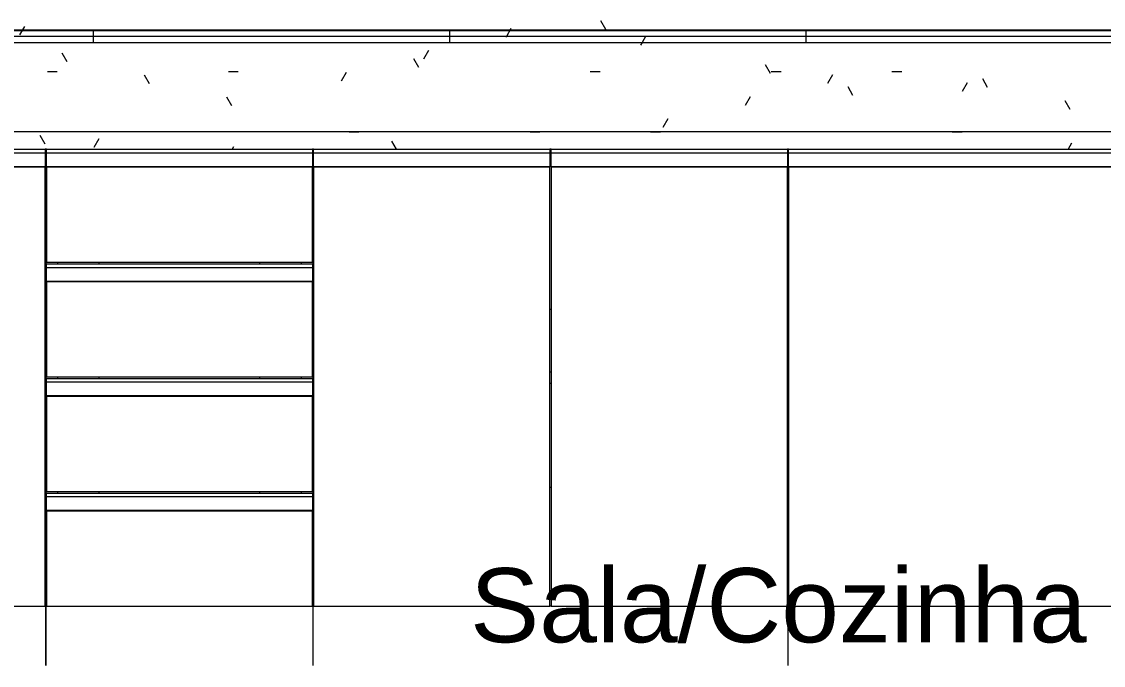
# Model space of a CAD drawing. Header units: millimetres. Extents: x -23833 to 62003, y -3000 to 6760.
# Drawn here: x 7153 to 8974, y 200 to 1285 of the extents above; entities that cross this region are included whole.
import ezdxf

# ---------------------------------------------------------------- set-up
doc = ezdxf.new("R2010")
doc.units = ezdxf.units.MM
for name, color, linetype, lineweight in [('A-WALL', 113, 'Continuous', 25), ('A-WALL-PATT', 111, 'Continuous', 25), ('L-HRDS-IDEN', 13, 'Continuous', 9), ('Q-CASE', 31, 'Continuous', 9)]:
    doc.layers.add(name, color=color, linetype=linetype, lineweight=lineweight)
doc.styles.add('Arial', font='arial.ttf', dxfattribs={"height": 125})
pattern_1 = [(0, (-627.43, 2115.08), (406.4, 101.6), [16.764, -288.036, 16.764, -288.036, -1625.6]), (0, (-627.43, 2115.08), (406.4, 101.6), [-609.6, 16.764, -592.836, 16.764, -288.036, -711.2]), (0, (-627.43, 2115.08), (406.4, 101.6), [-1524, 16.764, -186.436, 16.764, -491.236]), (120, (-475.03, 2165.88), (-291.1882, 301.1527), [16.764, -288.036, 16.764, -288.036, -1625.6]), (120, (-475.03, 2165.88), (-291.1882, 301.1527), [-609.6, 16.764, -592.836, 16.764, -288.036, -711.2]), (120, (-475.03, 2165.88), (-291.1882, 301.1527), [-1524, 16.764, -186.436, 16.764, -491.236]), (240, (-424.23, 2369.08), (-115.2118, -402.7527), [16.764, -288.036, 16.764, -288.036, -1625.6]), (240, (-424.23, 2369.08), (-115.2118, -402.7527), [-609.6, 16.764, -592.836, 16.764, -288.036, -711.2]), (240, (-424.23, 2369.08), (-115.2118, -402.7527), [-1524, 16.764, -186.436, 16.764, -491.236])]

# ---------------------------------------------------------------- blocks, each defined once
blk = doc.blocks.new('CRT_GAB_COZ_Bancada com cuba - Bancada em U-4227795-B')
at = {"layer": 'Q-CASE'}
h = blk.add_hatch(dxfattribs=at)
h.set_pattern_fill('FP_11', color=256, style=0, pattern_type=2)
h.set_pattern_definition(pattern_1)
h.paths.add_polyline_path([(-6111.6, 1100), (-3562.6, 1100), (-3562.6, 1250), (-7006.8, 1249.7), (-7006.8, 1108.5), (-7003.1, 1108.5), (-7003.1, 1100), (-6896.6, 1100), (-6896.6, 1102), (-6879.6, 1102), (-6879.3, 1102), (-6513.9, 1101.5), (-6513.6, 1102), (-6496.6, 1102), (-6496.6, 1100), (-6288.7, 1100)])
h.paths.add_polyline_path([(-7042.4, 1108.5), (-7042.4, 1250), (-7045.6, 1249.7), (-7045.6, 1108.5)])
h = blk.add_hatch(dxfattribs=at)
h.set_pattern_fill('FP_11', color=256, style=0, pattern_type=2)
h.set_pattern_definition(pattern_1)
h.paths.add_polyline_path([(-3565.6, 1070), (-3562.6, 1070), (-3562.6, 1100), (-6464.6, 1100), (-6464.6, 1070), (-3631.8, 1070)])
at = {"layer": 'Q-CASE', "color": 55}
for p, q in [((-7006.8, 1250), (-3562.6, 1250)), ((-6464.6, 1100), (-3562.6, 1100)), ((-5903.6, 1070), (-5905.6, 1070)), ((-5453.6, 1070), (-5455.6, 1070)), ((-5053.6, 1070), (-5055.6, 1070)), ((-4653.6, 1070), (-4655.6, 1070))]:
    blk.add_line(p, q, dxfattribs=at)
blk = doc.blocks.new('Blks_Coz_Bancada para Banquetas - Madeira-3512688-B')
at = {"layer": 'Q-CASE'}
h = blk.add_hatch(dxfattribs=at)
h.set_pattern_fill('FP_11', color=256, style=0, pattern_type=2)
h.set_pattern_definition(pattern_1)
h.paths.add_polyline_path([(-7042.4, 1260), (-7042.4, 1300), (-7064.6, 1300), (-7064.6, 1260), (-7054.6, 1260)])
h.paths.add_polyline_path([(-3564.6, 1260), (-3564.6, 1300), (-7006.8, 1299.4), (-7006.8, 1260), (-3808.9, 1260)])
h = blk.add_hatch(dxfattribs=at)
h.set_pattern_fill('FP_11', color=256, style=0, pattern_type=2)
h.set_pattern_definition(pattern_1)
h.paths.add_polyline_path([(-3604.6, 1250), (-3604.6, 1260), (-7006.8, 1260), (-7006.8, 1250), (-3808.9, 1250)])
at = {"layer": 'Q-CASE', "color": 55}
for p in [(-3604.6, 1260), (-3564.6, 1260)]:
    blk.add_line(p, (-7006.8, 1260), dxfattribs=at)
blk = doc.blocks.new('Blks_Coz_Caixa Baixa com Gaveteiros_0001 - Branco-3751011-B')
at = {"layer": 'Q-CASE', "color": 55}
for p, q in [((-5904.6, 1070), (-5903.6, 1070)), ((-5904.6, 1070), (-5904.6, 300)), ((-5903.6, 1064), (-5903.6, 1070)), ((-5903.6, 1070), (-5455.6, 1070)), ((-5903.6, 1046.6), (-5903.6, 1064)), ((-5903.6, 1064), (-5455.6, 1064)), ((-5455.6, 1070), (-5455.6, 1064)), ((-5455.6, 1070), (-5454.6, 1070)), ((-5455.6, 1064), (-5455.6, 1046.6)), ((-5454.6, 300), (-5454.6, 1070)), ((-5903.6, 1044.7), (-5903.6, 1046.6)), ((-5903.6, 1041), (-5903.6, 1044.7)), ((-5903.6, 1040), (-5903.6, 1041)), ((-5903.6, 1041), (-5455.6, 1041)), ((-5455.6, 1040), (-5903.6, 1040)), ((-5903.6, 1040), (-5903.6, 879.5)), ((-5903.6, 1040), (-5455.6, 1040)), ((-5455.6, 1046.6), (-5455.6, 1044.7)), ((-5455.6, 1044.7), (-5455.6, 1041)), ((-5455.6, 1041), (-5455.6, 1040)), ((-5455.6, 879.5), (-5455.6, 1040)), ((-5903.6, 879.5), (-5455.6, 879.5)), ((-5903.6, 870.8), (-5903.6, 876.8)), ((-5903.6, 876.8), (-5455.6, 876.8)), ((-5884.6, 876.8), (-5884.6, 879.5)), ((-5814.6, 876.8), (-5814.6, 879.5)), ((-5544.6, 879.5), (-5544.6, 876.8)), ((-5474.6, 879.5), (-5474.6, 876.8)), ((-5455.6, 876.8), (-5455.6, 870.8)), ((-5903.6, 853.5), (-5903.6, 870.8)), ((-5903.6, 870.8), (-5455.6, 870.8)), ((-5455.6, 870.8), (-5455.6, 853.5)), ((-5903.6, 851.5), (-5903.6, 853.5)), ((-5903.6, 847.8), (-5903.6, 851.5)), ((-5903.6, 846.8), (-5903.6, 847.8)), ((-5903.6, 847.8), (-5455.6, 847.8)), ((-5455.6, 846.8), (-5903.6, 846.8)), ((-5903.6, 846.8), (-5903.6, 686.3)), ((-5903.6, 846.8), (-5455.6, 846.8)), ((-5455.6, 853.5), (-5455.6, 851.5)), ((-5455.6, 851.5), (-5455.6, 847.8)), ((-5455.6, 847.8), (-5455.6, 846.8)), ((-5455.6, 686.3), (-5455.6, 846.8)), ((-5903.6, 686.3), (-5455.6, 686.3)), ((-5903.6, 677.7), (-5903.6, 683.7)), ((-5903.6, 683.7), (-5455.6, 683.7)), ((-5903.6, 660.3), (-5903.6, 677.7)), ((-5903.6, 677.7), (-5455.6, 677.7)), ((-5884.6, 683.7), (-5884.6, 686.3)), ((-5814.6, 683.7), (-5814.6, 686.3)), ((-5544.6, 686.3), (-5544.6, 683.7)), ((-5474.6, 686.3), (-5474.6, 683.7)), ((-5455.6, 683.7), (-5455.6, 677.7)), ((-5455.6, 677.7), (-5455.6, 660.3)), ((-5903.6, 658.3), (-5903.6, 660.3)), ((-5903.6, 654.7), (-5903.6, 658.3)), ((-5455.6, 660.3), (-5455.6, 658.3)), ((-5455.6, 658.3), (-5455.6, 654.7)), ((-5903.6, 653.7), (-5903.6, 654.7)), ((-5903.6, 654.7), (-5455.6, 654.7)), ((-5455.6, 653.7), (-5903.6, 653.7)), ((-5903.6, 653.7), (-5903.6, 493.2)), ((-5903.6, 653.7), (-5455.6, 653.7)), ((-5455.6, 654.7), (-5455.6, 653.7)), ((-5455.6, 493.2), (-5455.6, 653.7)), ((-5903.6, 493.2), (-5455.6, 493.2)), ((-5884.6, 490.5), (-5884.6, 493.2)), ((-5814.6, 490.5), (-5814.6, 493.2)), ((-5544.6, 493.2), (-5544.6, 490.5)), ((-5474.6, 493.2), (-5474.6, 490.5)), ((-5903.6, 484.5), (-5903.6, 490.5)), ((-5903.6, 490.5), (-5455.6, 490.5)), ((-5903.6, 467.1), (-5903.6, 484.5)), ((-5903.6, 484.5), (-5455.6, 484.5)), ((-5455.6, 490.5), (-5455.6, 484.5)), ((-5455.6, 484.5), (-5455.6, 467.1)), ((-5903.6, 465.2), (-5903.6, 467.1)), ((-5903.6, 461.5), (-5903.6, 465.2)), ((-5903.6, 460.5), (-5903.6, 461.5)), ((-5903.6, 461.5), (-5455.6, 461.5)), ((-5455.6, 460.5), (-5903.6, 460.5)), ((-5903.6, 460.5), (-5903.6, 300)), ((-5903.6, 460.5), (-5455.6, 460.5)), ((-5455.6, 467.1), (-5455.6, 465.2)), ((-5455.6, 465.2), (-5455.6, 461.5)), ((-5455.6, 461.5), (-5455.6, 460.5)), ((-5455.6, 300), (-5455.6, 460.5)), ((-5904.6, 200), (-5904.6, 300)), ((-5903.6, 300), (-5904.6, 300)), ((-5903.6, 300), (-5455.6, 300)), ((-5454.6, 300), (-5455.6, 300)), ((-5454.6, 200), (-5454.6, 300))]:
    blk.add_line(p, q, dxfattribs=at)
blk = doc.blocks.new('Blks_Coz_Caixa Baixa de Canto - Branco-3891036-B')
at = {"layer": 'Q-CASE', "color": 55}
for p, q in [((-6444.6, 1070), (-6443.6, 1070)), ((-6443.6, 1064), (-6443.6, 1070)), ((-6443.6, 1070), (-5905.6, 1070)), ((-6443.6, 1046.6), (-6443.6, 1064)), ((-6443.6, 1064), (-5905.6, 1064)), ((-5905.6, 1070), (-5905.6, 1064)), ((-5905.6, 1070), (-5904.6, 1070)), ((-5905.6, 1064), (-5905.6, 1046.6)), ((-5904.6, 1070), (-5904.6, 300)), ((-6443.6, 1050), (-6463.6, 1050)), ((-6463.6, 1050), (-6443.6, 1050)), ((-6443.6, 1044.7), (-6443.6, 1046.6)), ((-6443.6, 1041), (-6443.6, 1044.7)), ((-6443.6, 1040), (-6443.6, 1041)), ((-6443.6, 1041), (-5905.6, 1041)), ((-5905.6, 1040), (-6443.6, 1040)), ((-6443.6, 1040), (-6443.6, 300)), ((-6443.6, 1040), (-5905.6, 1040)), ((-5905.6, 1046.6), (-5905.6, 1044.7)), ((-5905.6, 1044.7), (-5905.6, 1041)), ((-5905.6, 1041), (-5905.6, 1040)), ((-5905.6, 300), (-5905.6, 1040)), ((-6443.6, 320), (-6444.6, 320)), ((-6444.6, 320), (-6443.6, 320)), ((-6443.6, 300), (-6444.6, 300)), ((-6443.6, 300), (-5905.6, 300)), ((-5904.6, 300), (-5905.6, 300)), ((-5904.6, 300), (-5904.6, 200))]:
    blk.add_line(p, q, dxfattribs=at)
blk = doc.blocks.new('Blks_Coz_Caixa Baixa com 02 Portas - Branco-V141-B')
at = {"layer": 'Q-CASE', "color": 55}
for p, q in [((-5454.6, 1070), (-5453.6, 1070)), ((-5454.6, 1070), (-5454.6, 300)), ((-5453.6, 1064), (-5453.6, 1070)), ((-5453.6, 1070), (-5055.6, 1070)), ((-5453.6, 1046.6), (-5453.6, 1064)), ((-5453.6, 1064), (-5055.6, 1064)), ((-5055.6, 1070), (-5055.6, 1064)), ((-5055.6, 1070), (-5053.6, 1070)), ((-5055.6, 1064), (-5055.6, 1046.6)), ((-5053.6, 1064), (-5053.6, 1070)), ((-5053.6, 1070), (-4655.6, 1070)), ((-5053.6, 1046.6), (-5053.6, 1064)), ((-5053.6, 1064), (-4655.6, 1064)), ((-4655.6, 1070), (-4655.6, 1064)), ((-4655.6, 1070), (-4654.6, 1070)), ((-4655.6, 1064), (-4655.6, 1046.6)), ((-4654.6, 300), (-4654.6, 1070)), ((-5453.6, 1044.7), (-5453.6, 1046.6)), ((-5453.6, 1041), (-5453.6, 1044.7)), ((-5453.6, 1040), (-5453.6, 1041)), ((-5453.6, 1041), (-5055.6, 1041)), ((-5055.6, 1040), (-5453.6, 1040)), ((-5453.6, 1040), (-5453.6, 300)), ((-5453.6, 1040), (-5055.6, 1040)), ((-5053.6, 1050), (-5055.6, 1050)), ((-5055.6, 1046.6), (-5055.6, 1044.7)), ((-5055.6, 1044.7), (-5055.6, 1041)), ((-5055.6, 1041), (-5055.6, 1040)), ((-5055.6, 300), (-5055.6, 1040)), ((-5053.6, 1044.7), (-5053.6, 1046.6)), ((-5053.6, 1041), (-5053.6, 1044.7)), ((-5053.6, 1040), (-5053.6, 1041)), ((-5053.6, 1041), (-4655.6, 1041)), ((-4655.6, 1040), (-5053.6, 1040)), ((-5053.6, 1040), (-5053.6, 300)), ((-5053.6, 1040), (-4655.6, 1040)), ((-4655.6, 1046.6), (-4655.6, 1044.7)), ((-4655.6, 1044.7), (-4655.6, 1041)), ((-4655.6, 1041), (-4655.6, 1040)), ((-4655.6, 300), (-4655.6, 1040)), ((-5055.6, 695), (-5053.6, 695)), ((-5053.6, 675), (-5055.6, 675)), ((-5055.6, 320), (-5053.6, 320)), ((-5454.6, 200), (-5454.6, 300)), ((-5453.6, 300), (-5454.6, 300)), ((-5453.6, 300), (-5055.6, 300)), ((-5053.6, 300), (-5055.6, 300)), ((-5053.6, 300), (-4655.6, 300)), ((-4654.6, 300), (-4655.6, 300)), ((-4654.6, 200), (-4654.6, 300))]:
    blk.add_line(p, q, dxfattribs=at)
blk = doc.blocks.new('Blks_Coz_Caixa Baixa com 01 Porta - Branco 60cm de profundidade-3891319-B')
at = {"layer": 'Q-CASE', "color": 55}
for p, q in [((-4654.6, 1070), (-4653.6, 1070)), ((-4654.6, 1070), (-4654.6, 300)), ((-4653.6, 1064), (-4653.6, 1070)), ((-4653.6, 1070), (-4095.6, 1070)), ((-4653.6, 1046.6), (-4653.6, 1064)), ((-4653.6, 1064), (-4095.6, 1064)), ((-4095.6, 1070), (-4095.6, 1064)), ((-4095.6, 1070), (-4094.6, 1070)), ((-4095.6, 1064), (-4095.6, 1046.6)), ((-4094.6, 300), (-4094.6, 1070)), ((-4653.6, 1044.7), (-4653.6, 1046.6)), ((-4653.6, 1041), (-4653.6, 1044.7)), ((-4653.6, 1040), (-4653.6, 1041)), ((-4653.6, 1041), (-4095.6, 1041)), ((-4095.6, 1040), (-4653.6, 1040)), ((-4653.6, 1040), (-4653.6, 300)), ((-4653.6, 1040), (-4095.6, 1040)), ((-4095.6, 1046.6), (-4095.6, 1044.7)), ((-4095.6, 1044.7), (-4095.6, 1041)), ((-4095.6, 1041), (-4095.6, 1040)), ((-4095.6, 300), (-4095.6, 1040)), ((-4654.6, 200), (-4654.6, 300)), ((-4653.6, 300), (-4654.6, 300)), ((-4653.6, 300), (-4095.6, 300)), ((-4094.6, 300), (-4095.6, 300)), ((-4094.6, 200), (-4094.6, 300))]:
    blk.add_line(p, q, dxfattribs=at)

msp = doc.modelspace()

# ---------------------------------------------------------------- hatches: boundary and pattern name
at = {"layer": 'A-WALL-PATT', "lineweight": 9}
h = msp.add_hatch(dxfattribs=at)
h.set_pattern_fill('FP_21', color=256, style=0, pattern_type=2)
h.set_pattern_definition([(0, (6073.37, 200), (0, 300), []), (90, (6073.4, 200), (-600, 4e-14), [])])
h.paths.add_polyline_path([(8042.372, 320), (8044.372, 320), (8044.372, 675), (8042.372, 675), (8042.372, 322.257)])
h.paths.add_polyline_path([(9093.372, 490.5), (9443.372, 490.5), (9443.372, 493.167), (9093.372, 493.167)])
h.paths.add_polyline_path([(7553.372, 490.5), (7553.372, 493.167), (7283.372, 493.167), (7283.372, 490.5), (7517.814, 490.5)])
h.paths.add_polyline_path([(9111.961, 683.667), (9443.372, 683.667), (9443.372, 686.333), (9093.372, 686.333), (9093.372, 683.667)])
h.paths.add_polyline_path([(7429.251, 683.667), (7553.372, 683.667), (7553.372, 686.333), (7283.372, 686.333), (7283.372, 683.667), (7384.969, 683.667)])
h.paths.add_polyline_path([(8044.372, 695), (8044.372, 1050), (8042.372, 1050), (8042.372, 695)])
h.paths.add_polyline_path([(9443.372, 876.833), (9443.372, 879.5), (9093.372, 879.5), (9093.372, 876.833), (9377.652, 876.833)])
h.paths.add_polyline_path([(7473.533, 876.833), (7553.372, 876.833), (7553.372, 879.5), (7283.372, 879.5), (7283.372, 876.833), (7429.251, 876.833)])
h.paths.add_polyline_path([(6139.541, 1250), (9493.372, 1250), (9493.372, 1270), (6091.172, 1270), (6091.172, 1250), (6134.006, 1250)])

# ---------------------------------------------------------------- linework, layer by layer
at = {"layer": 'A-WALL'}
msp.add_line((9493.372, 1270), (6091.172, 1270), dxfattribs=at)

# ---------------------------------------------------------------- block references
at = {"layer": 'Q-CASE'}
msp.add_blockref('CRT_GAB_COZ_Bancada com cuba - Bancada em U-4227795-B', (13097.992, 0), dxfattribs=at)
at = {"layer": 'Q-CASE', "color": 55}
for name in ['Blks_Coz_Bancada para Banquetas - Madeira-3512688-B', 'Blks_Coz_Caixa Baixa de Canto - Branco-3891036-B', 'Blks_Coz_Caixa Baixa com Gaveteiros_0001 - Branco-3751011-B', 'Blks_Coz_Caixa Baixa com 02 Portas - Branco-V141-B', 'Blks_Coz_Caixa Baixa com 01 Porta - Branco 60cm de profundidade-3891319-B']:
    msp.add_blockref(name, (13097.992, 0), dxfattribs=at)

# ---------------------------------------------------------------- texts
at = {"layer": 'L-HRDS-IDEN', "insert": (7907.914, 363.91), "char_height": 125, "width": 1234.59875, "attachment_point": 1, "style": 'Arial'}
msp.add_mtext('Sala/Cozinha', dxfattribs=at)

doc.saveas('drawing.dxf')
